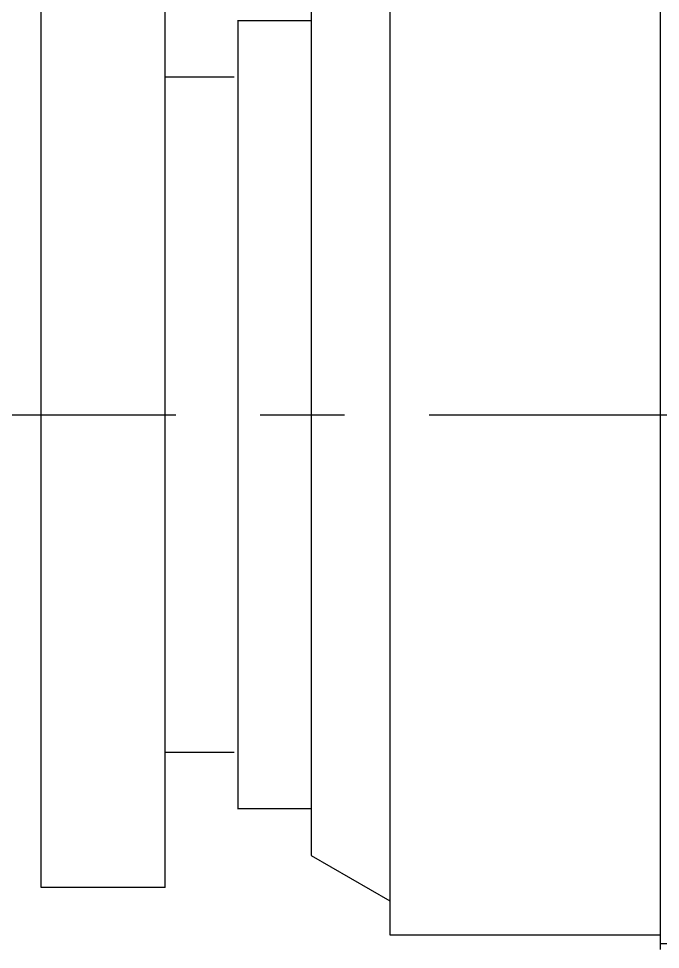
# Model space of a CAD drawing. Extents: x -609 to 899, y 138 to 558.
# Drawn here: x -465.17 to -453.77, y 221.25 to 237.79 of the extents above; entities that cross this region are included whole.
import ezdxf

# ---------------------------------------------------------------- set-up
doc = ezdxf.new("R2010")
doc.units = 0
doc.linetypes.add('CENTER', pattern=[12, 7.5, -1.5, 1.5, -1.5])
doc.linetypes.add('CONTINOUS', pattern=[0])
doc.layers.get('0').update_dxf_attribs({"linetype": 'CONTINUOUS'})
doc.layers.add('CENTER', color=1, linetype='CENTER')

msp = doc.modelspace()

# ---------------------------------------------------------------- linework, layer by layer
at = {"color": 7, "linetype": 'CONTINOUS'}
for p, q in [((-453.773, 221.251), (-453.773, 240.251)), ((-458.573, 221.501), (-458.573, 240.001)), ((-464.773, 222.351), (-464.773, 239.151)), ((-462.573, 222.351), (-462.573, 239.151)), ((-459.973, 222.922), (-459.973, 238.586)), ((-459.973, 237.751), (-461.285, 237.751)), ((-461.273, 223.751), (-461.273, 237.751)), ((-461.343, 236.751), (-462.573, 236.751)), ((-461.343, 224.751), (-462.573, 224.751)), ((-459.973, 223.751), (-461.285, 223.751)), ((-458.573, 222.107), (-459.973, 222.916)), ((-462.573, 222.351), (-464.773, 222.351)), ((-453.773, 221.501), (-458.573, 221.501)), ((-443.773, 221.351), (-453.773, 221.351))]:
    msp.add_line(p, q, dxfattribs=at)
at = {"layer": 'CENTER', "color": 1, "linetype": 'CENTER'}
msp.add_line((-469.882, 230.751), (-434.773, 230.751), dxfattribs=at)

doc.saveas('drawing.dxf')
